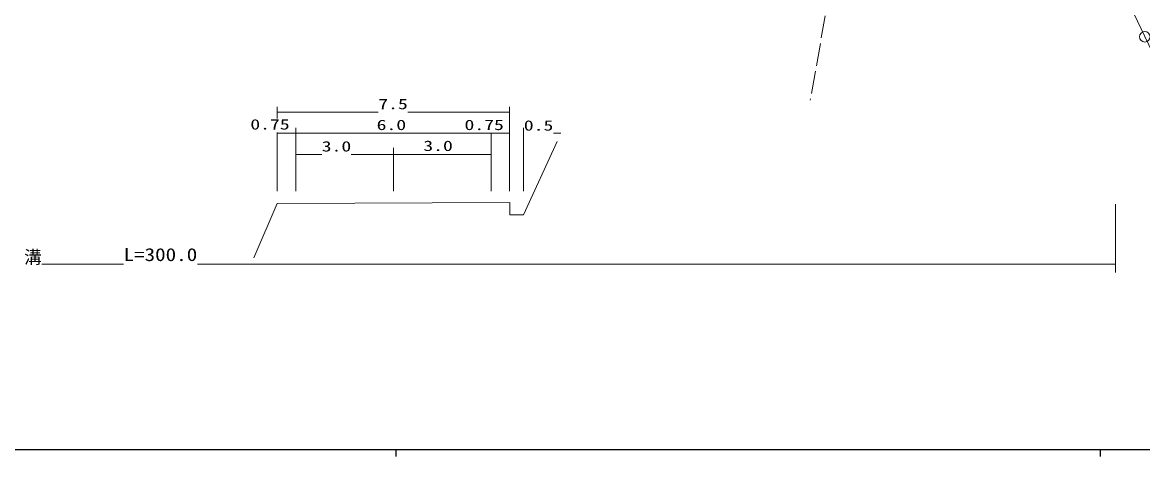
# Model space of a CAD drawing. Units: millimetres, scale not verified. Extents: x 63960 to 703960, y 389 to 360389.
# Drawn here: x 238921 to 397964, y 184389 to 245992 of the extents above; entities that cross this region are included whole.
import ezdxf
from ezdxf.enums import TextEntityAlignment as Align

# ---------------------------------------------------------------- set-up
doc = ezdxf.new("R2010")
doc.units = ezdxf.units.MM
doc.header["$LTSCALE"] = 1000
doc.linetypes.add('USER1', pattern=[7.000001, 5.508197, -0.688525, 0.114754, -0.688525])
doc.linetypes.add('USER3', pattern=[4, 3.2, -0.8])
for name, color, linetype, lineweight in [('M-TTL-BAND', 7, 'Continuous', 25), ('S-BGD', 1, 'Continuous', 13), ('S-BGD-CRST', 4, 'Continuous', 13), ('S-BGD-HTXT', 6, 'Continuous', 13), ('S-BMK', 5, 'USER1', 13)]:
    doc.layers.add(name, color=color, linetype=linetype, lineweight=lineweight)
doc.styles.add('ＭＳ ゴシック', font='')
doc.styles.get('ＭＳ ゴシック').set_extended_font_data('MS Gothic')

# ---------------------------------------------------------------- blocks, each defined once
blk = doc.blocks.new('BUHIN33')
at = {"color": 5, "linetype": 'Continuous', "lineweight": 13}
for radius in [746, 22.5]:
    blk.add_circle((0, 0), radius, dxfattribs=at)

msp = doc.modelspace()

# ---------------------------------------------------------------- linework, layer by layer
at = {"layer": 'M-TTL-BAND'}
for p, q in [((63960, 185389), (602960, 185389)), ((291960, 185389), (291960, 184389)), ((391960, 185389), (391960, 184389))]:
    msp.add_line(p, q, dxfattribs=at)
at = {"layer": 'S-BGD', "linetype": 'USER3'}
msp.add_line((357130, 270570), (350773, 234950), dxfattribs=at)
at = {"layer": 'S-BGD-CRST'}
for p, q in [((275090, 232355), (275090, 234002)), ((308096, 234002), (308096, 222049)), ((275090, 233244), (289448, 233244)), ((293648, 233244), (308096, 233244)), ((277722, 231014), (277722, 222049)), ((310055, 231014), (310055, 222049)), ((275090, 222049), (275090, 230355)), ((275090, 230256), (277722, 230256)), ((308096, 230256), (277722, 230256)), ((305464, 230277), (305464, 222049)), ((310055, 230256), (310111, 230256)), ((310055, 218704), (314831, 229096)), ((314311, 230256), (315364, 230256)), ((291593, 228204), (291593, 222049)), ((277722, 227267), (281417, 227267)), ((285617, 227267), (291593, 227267)), ((291593, 227267), (305464, 227267)), ((271790, 212595), (275090, 220312)), ((275090, 220312), (308140, 220443)), ((308140, 220443), (308140, 218704)), ((308140, 218704), (310055, 218704))]:
    msp.add_line(p, q, dxfattribs=at)
at = {"layer": 'S-BGD-HTXT'}
for p, q in [((390309, 260689), (407784, 224074)), ((394120, 220202), (394120, 210504)), ((241664, 211675), (253271, 211675)), ((263771, 211675), (394120, 211675))]:
    msp.add_line(p, q, dxfattribs=at)

# ---------------------------------------------------------------- block references
at = {"layer": 'S-BMK'}
msp.add_blockref('BUHIN33', (398280, 243951), dxfattribs=at)

# ---------------------------------------------------------------- texts
at = {"layer": 'S-BGD-CRST', "style": 'ＭＳ ゴシック', "width": 1.4}
for s, p in [('7.5', (289448, 233240)), ('0.75', (271280, 230355)), ('6.0', (289214, 230277)), ('0.75', (301690, 230277)), ('0.5', (310111, 230199)), ('3.0', (281417, 227236)), ('3.0', (295842, 227314))]:
    msp.add_text(s, height=1466, dxfattribs=at).set_placement(p, align=Align.BOTTOM_LEFT)
at = {"layer": 'S-BGD-HTXT', "style": 'ＭＳ ゴシック', "width": 1.2}
msp.add_text('L=300.0', height=1833, dxfattribs=at).set_placement((253271, 211580), align=Align.BOTTOM_LEFT)
at = {"layer": 'S-BGD-HTXT', "insert": (232864, 211580), "char_height": 1833, "attachment_point": 7, "style": 'ＭＳ ゴシック'}
msp.add_mtext('\\T2.52;側溝', dxfattribs=at)

doc.saveas('drawing.dxf')
